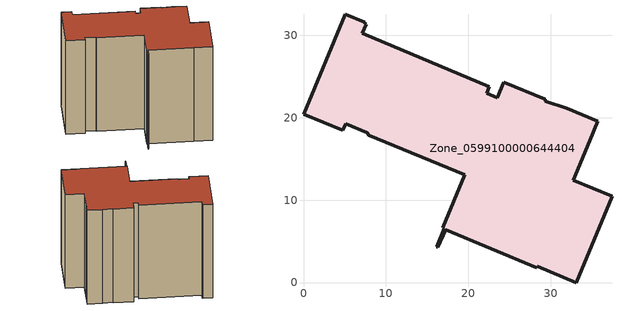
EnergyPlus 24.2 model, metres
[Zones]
Zone_0599100000644404
 floor ground (C_G): 16.15,4.33 17.07,6.61 16.92,6.67 19.56,13.1 7.93,17.87 7.75,18.2 5.13,19.29 4.79,18.46 0,20.45 5.07,32.54 7.42,31.57 7.45,31.39 7.6,31.35 7.14,30.27 22.57,23.79 22.22,22.95 23.51,22.42 24.31,24.33 29.34,22.23 29.33,22.02 31.95,21.14 35.73,19.57 34.76,17.19 32.76,12.39 37.44,10.45 33.09,0 28.38,1.96 28.32,1.81 17.24,6.42 16.28,4.26 z0
 wall outside (C_F): 0,20.45 4.79,18.46 5.13,19.29 7.75,18.2 7.93,17.87 19.56,13.1 16.92,6.67 17.07,6.61 16.15,4.33 16.28,4.26 17.24,6.42 28.32,1.81 28.38,1.96 33.09,0 37.44,10.45 32.76,12.39 34.76,17.19 35.73,19.57 31.95,21.14 29.33,22.02 29.34,22.23 24.31,24.33 23.51,22.42 22.22,22.95 22.57,23.79 7.14,30.27 7.6,31.35 7.45,31.39 7.42,31.57 5.07,32.54 0,20.45 z0:30.2
 roof outside (C_R): 17.07,6.61 16.15,4.33 16.28,4.26 17.24,6.42 28.32,1.81 28.38,1.96 33.09,0 37.44,10.45 32.76,12.39 34.76,17.19 35.73,19.57 31.95,21.14 29.33,22.02 29.34,22.23 24.31,24.33 23.51,22.42 22.22,22.95 22.57,23.79 7.14,30.27 7.6,31.35 7.45,31.39 7.42,31.57 5.07,32.54 0,20.45 4.79,18.46 5.13,19.29 7.75,18.2 7.93,17.87 19.56,13.1 16.92,6.67 z30.2
[BUILDING]
Pand.0599100000644404: North Axis=0; Terrain=City; Loads Convergence Tolerance Value=0.04; Temperature Convergence Tolerance Value=0.4; Solar Distribution=FullExterior; Maximum Number of Warmup Days=25; Minimum Number of Warmup Days=1
[Site:Location]
Rotterdam.The.Hague.AP_ZH_NLD Design_Conditions: Latitude=51.96; Longitude=4.45; Time Zone=1; Elevation=-4.5
[SITE:GROUNDTEMPERATURE:BUILDINGSURFACE]
18, 18, 18, 18, 18, 18, 18, 18, 18, 18, 18, 18
[MATERIAL] Thermal Absorptance=0.9; Solar Absorptance=0.7; Visible Absorptance=0.7
Name | Roughness | Thickness | Conductivity | Density | Specific Heat
G.TI.1992-2005 | MediumSmooth | 0.15 | 0.06 | 540 | 1210
F.TI.1992-2005 | Rough | 0.3 | 0.12 | 1920 | 840
R.TI.1992-2005 | MediumRough | 0.2 | 0.08 | 1500 | 1000
[CONSTRUCTION]
C_G: G.TI.1992-2005
C_F: F.TI.1992-2005
C_R: R.TI.1992-2005
[ZONE]
Zone_0599100000644404: Type=1; Multiplier=1; Ceiling Height=Autocalculate; Volume=Autocalculate; Floor Area=autocalculate; Part of Total Floor Area=Yes
[ZONEINFILTRATION:DESIGNFLOWRATE]
Infil_Zone_0599100000644404: Zone or ZoneList or Space or SpaceList=Zone_0599100000644404; Schedule=AlwaysOn; Design Flow Rate Calculation Method=Flow/Area; Flow Rate per Floor Area=0.0015; Constant Term Coefficient=1; Temperature Term Coefficient=0; Velocity Term Coefficient=0; Velocity Squared Term Coefficient=0
[HVACTEMPLATE:ZONE:IDEALLOADSAIRSYSTEM]
Zone_0599100000644404: Maximum Heating Supply Air Temperature=50; Minimum Cooling Supply Air Temperature=13; Maximum Heating Supply Air Humidity Ratio=0.0156; Minimum Cooling Supply Air Humidity Ratio=0.0077; Heating Limit=NoLimit; Cooling Limit=NoLimit; Dehumidification Control Type=ConstantSensibleHeatRatio; Cooling Sensible Heat Ratio=0.7; Dehumidification Setpoint=60; Humidification Control Type=None; Humidification Setpoint=30; Outdoor Air Method=None; Outdoor Air Flow Rate per Person=0.00944; Outdoor Air Flow Rate per Zone Floor Area=0; Outdoor Air Flow Rate per Zone=0; Demand Controlled Ventilation Type=None; Outdoor Air Economizer Type=NoEconomizer; Heat Recovery Type=None; Sensible Heat Recovery Effectiveness=0.7; Latent Heat Recovery Effectiveness=0.65
[ZONECONTROL:THERMOSTAT]
ThermostatControl_Zone_0599100000644404: Zone or ZoneList=Zone_0599100000644404; Control Type Schedule=DualSetpointControlType; Control 1=Thermostat_Zone_0599100000644404; Temperature Difference Between Cutout And Setpoint=0
[THERMOSTATSETPOINT:DUALSETPOINT]
Thermostat_Zone_0599100000644404: Heating Setpoint Temperature Schedule=HeatingSetpoint_Zone_0599100000644404; Cooling Setpoint Temperature Schedule=CoolingSetpoint_Zone_0599100000644404
[SCHEDULE:COMPACT]
HeatingSetpoint_Zone_0599100000644404: Through: 12/31, For: AllDays, Until: 24:00, 21
CoolingSetpoint_Zone_0599100000644404: Through: 12/31, For: AllDays, Until: 24:00, 24
DualSetpointControlType: Through: 12/31, For: AllDays, Until: 24:00, 4
AlwaysOn: Through: 12/31, For: AllDays, Until: 24:00, 1
